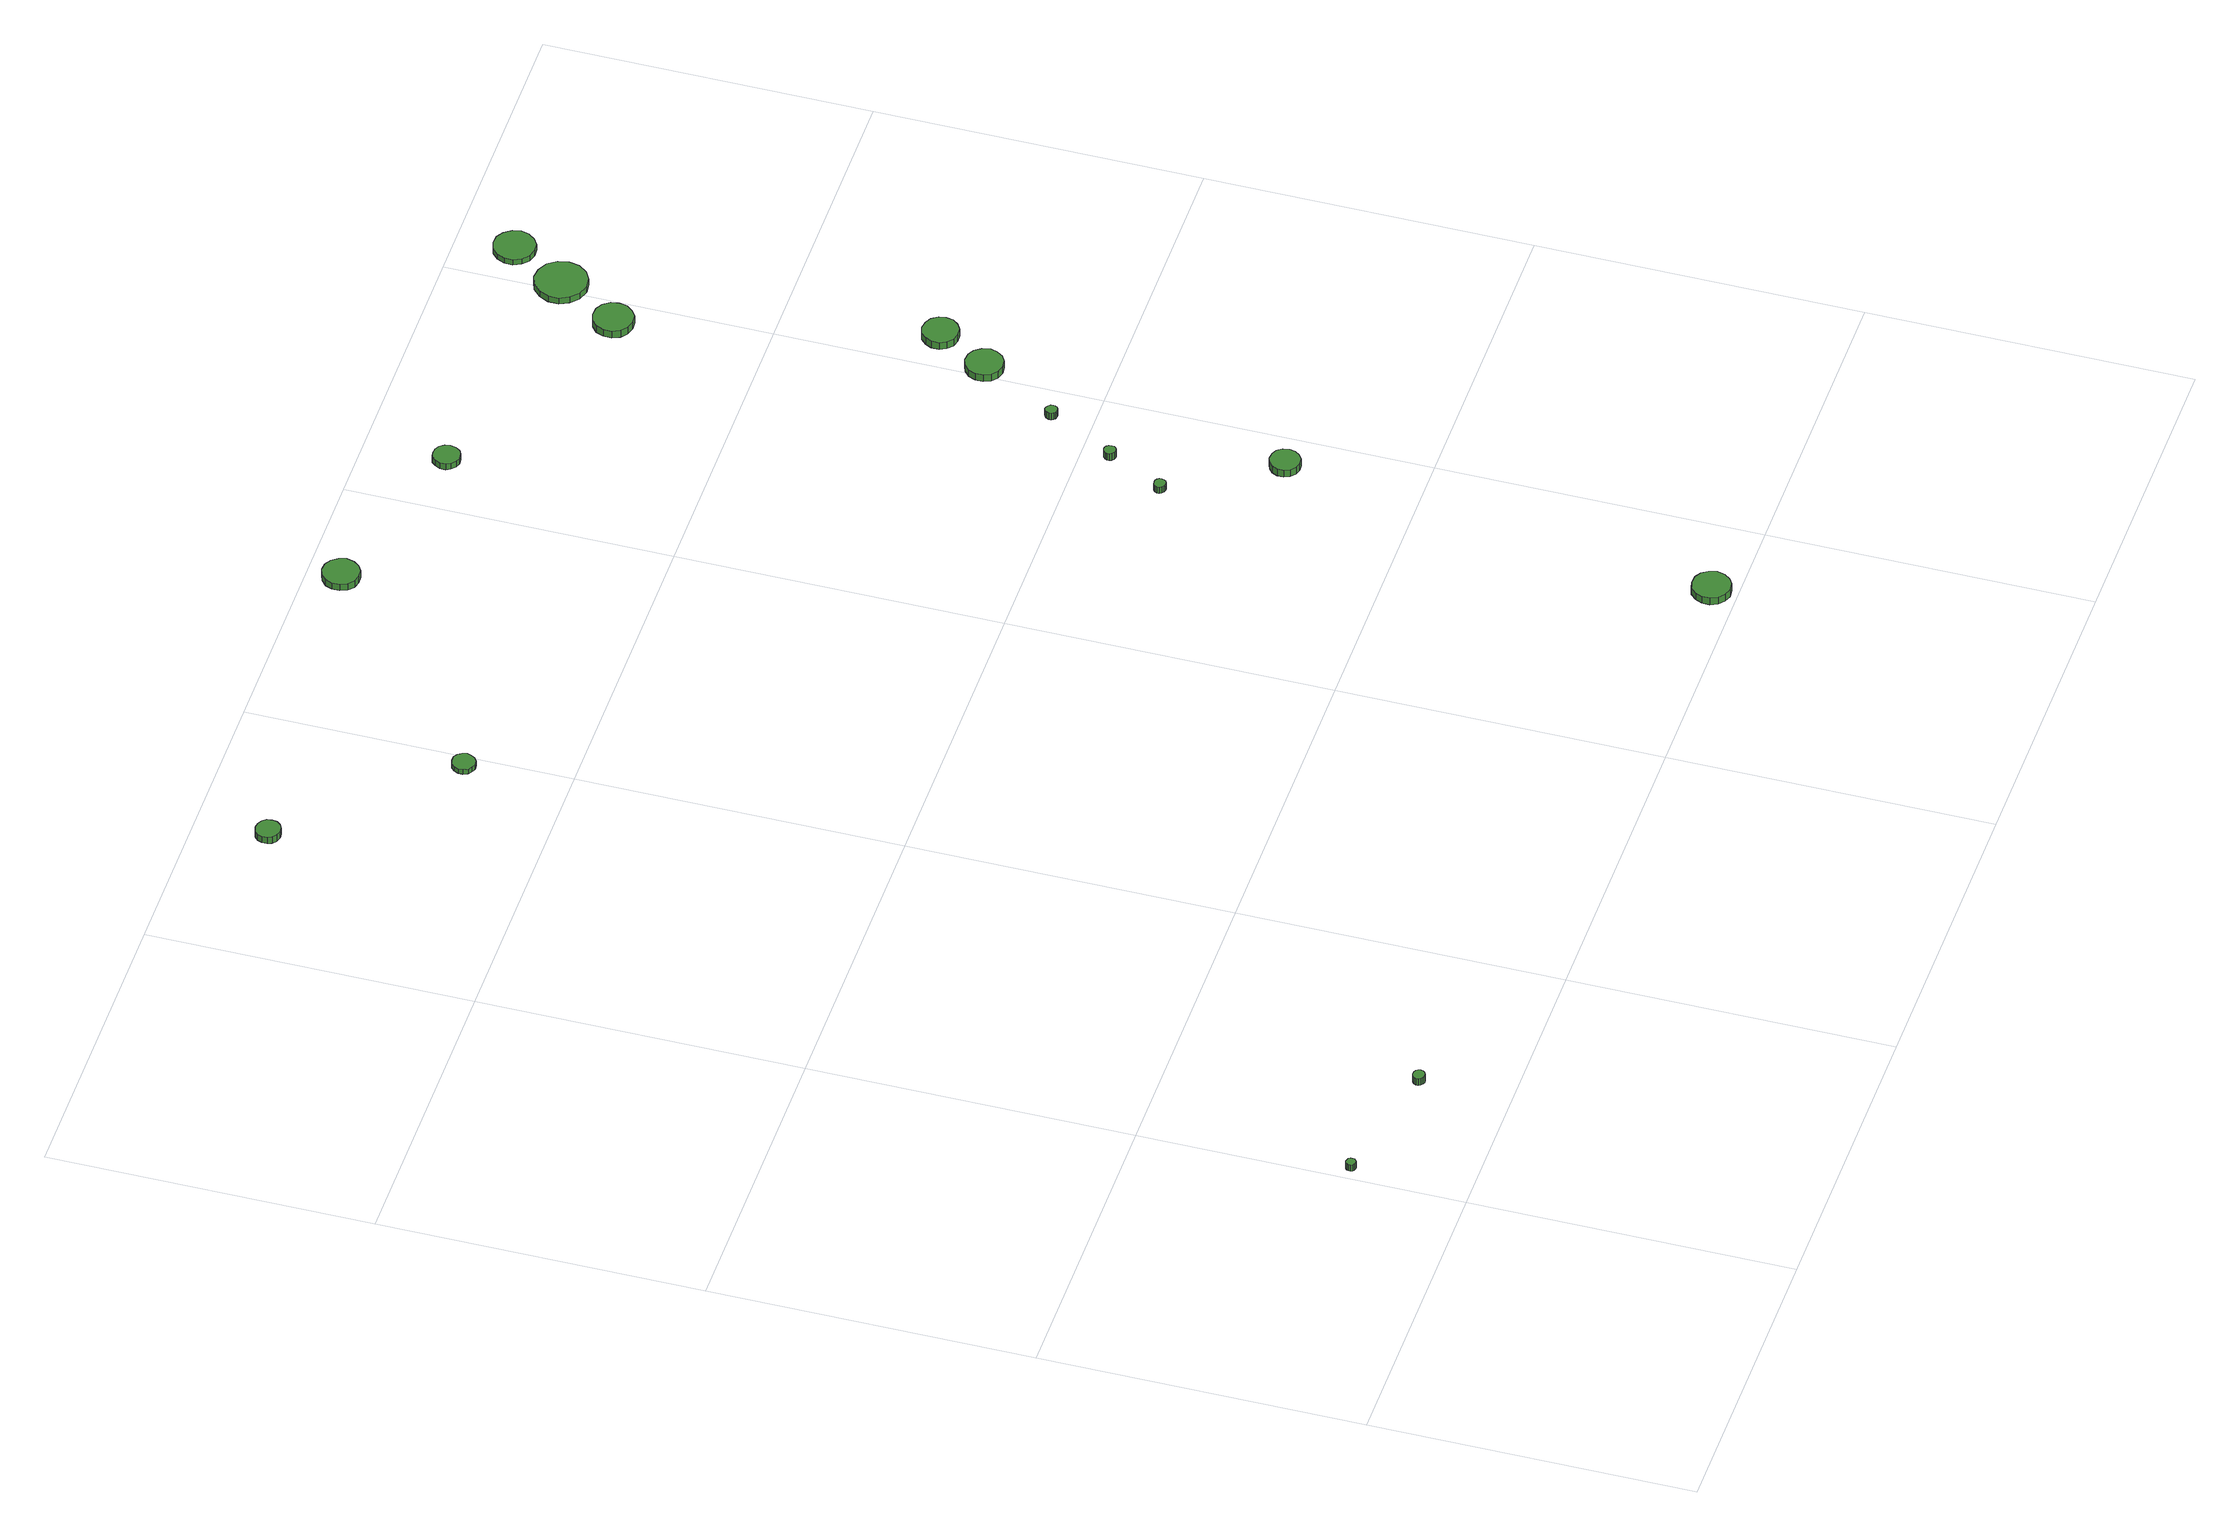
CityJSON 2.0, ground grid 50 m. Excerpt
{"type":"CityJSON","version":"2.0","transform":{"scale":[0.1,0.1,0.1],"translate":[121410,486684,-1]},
"CityObjects":{
"tree1":{"type":"SolitaryVegetationObject","attributes":{"function":"something"},"geometry":[{"type":"MultiSurface","lod":"1","boundaries":[[[0,1,2,3,4,5,6,7,8,9,10,11,12,13,14]],[[15,16,17,18,19,20,21,22,23,24,25,26,27,28,29]],[[0,29,28,1]],[[1,28,27,2]],[[2,27,26,3]],[[3,26,25,4]],[[4,25,24,5]],[[5,24,23,6]],[[6,23,22,7]],[[7,22,21,8]],[[8,21,20,9]],[[9,20,19,10]],[[10,19,18,11]],[[11,18,17,12]],[[12,17,16,13]],[[13,16,15,14]],[[14,15,29,0]]]}]},
"tree2":{"type":"SolitaryVegetationObject","attributes":{"function":"something"},"geometry":[{"type":"MultiSurface","lod":"1","boundaries":[[[30,31,32,33,34,35,36,37,38,39,40,41,42,43,44]],[[45,46,47,48,49,50,51,52,53,54,55,56,57,58,59]],[[30,59,58,31]],[[31,58,57,32]],[[32,57,56,33]],[[33,56,55,34]],[[34,55,54,35]],[[35,54,53,36]],[[36,53,52,37]],[[37,52,51,38]],[[38,51,50,39]],[[39,50,49,40]],[[40,49,48,41]],[[41,48,47,42]],[[42,47,46,43]],[[43,46,45,44]],[[44,45,59,30]]]}]},
"tree3":{"type":"SolitaryVegetationObject","attributes":{"function":"something"},"geometry":[{"type":"MultiSurface","lod":"1","boundaries":[[[60,61,62,63,64,65,66,67,68,69,70,71,72,73,74]],[[75,76,77,78,79,80,81,82,83,84,85,86,87,88,89]],[[60,89,88,61]],[[61,88,87,62]],[[62,87,86,63]],[[63,86,85,64]],[[64,85,84,65]],[[65,84,83,66]],[[66,83,82,67]],[[67,82,81,68]],[[68,81,80,69]],[[69,80,79,70]],[[70,79,78,71]],[[71,78,77,72]],[[72,77,76,73]],[[73,76,75,74]],[[74,75,89,60]]]}]},
"tree4":{"type":"SolitaryVegetationObject","attributes":{"function":"something"},"geometry":[{"type":"MultiSurface","lod":"1","boundaries":[[[90,91,92,93,94,95,96,97,98,99,100,101,102,103,104]],[[105,106,107,108,109,110,111,112,113,114,115,116,117,118,119]],[[90,119,118,91]],[[91,118,117,92]],[[92,117,116,93]],[[93,116,115,94]],[[94,115,114,95]],[[95,114,113,96]],[[96,113,112,97]],[[97,112,111,98]],[[98,111,110,99]],[[99,110,109,100]],[[100,109,108,101]],[[101,108,107,102]],[[102,107,106,103]],[[103,106,105,104]],[[104,105,119,90]]]}]},
"tree5":{"type":"SolitaryVegetationObject","attributes":{"function":"something"},"geometry":[{"type":"MultiSurface","lod":"1","boundaries":[[[120,121,122,123,124,125,126,127,128,129,130,131,132,133,134]],[[135,136,137,138,139,140,141,142,143,144,145,146,147,148,149]],[[120,149,148,121]],[[121,148,147,122]],[[122,147,146,123]],[[123,146,145,124]],[[124,145,144,125]],[[125,144,143,126]],[[126,143,142,127]],[[127,142,141,128]],[[128,141,140,129]],[[129,140,139,130]],[[130,139,138,131]],[[131,138,137,132]],[[132,137,136,133]],[[133,136,135,134]],[[134,135,149,120]]]}]},
"tree6":{"type":"SolitaryVegetationObject","attributes":{"function":"something"},"geometry":[{"type":"MultiSurface","lod":"1","boundaries":[[[150,151,152,153,154,155,156,157,158,159,160,161,162,163,164]],[[165,166,167,168,169,170,171,172,173,174,175,176,177,178,179]],[[150,179,178,151]],[[151,178,177,152]],[[152,177,176,153]],[[153,176,175,154]],[[154,175,174,155]],[[155,174,173,156]],[[156,173,172,157]],[[157,172,171,158]],[[158,171,170,159]],[[159,170,169,160]],[[160,169,168,161]],[[161,168,167,162]],[[162,167,166,163]],[[163,166,165,164]],[[164,165,179,150]]]}]},
"tree7":{"type":"SolitaryVegetationObject","attributes":{"function":"something"},"geometry":[{"type":"MultiSurface","lod":"1","boundaries":[[[180,181,182,183,184,185,186,187,188,189,190,191,192,193,194]],[[195,196,197,198,199,200,201,202,203,204,205,206,207,208,209]],[[180,209,208,181]],[[181,208,207,182]],[[182,207,206,183]],[[183,206,205,184]],[[184,205,204,185]],[[185,204,203,186]],[[186,203,202,187]],[[187,202,201,188]],[[188,201,200,189]],[[189,200,199,190]],[[190,199,198,191]],[[191,198,197,192]],[[192,197,196,193]],[[193,196,195,194]],[[194,195,209,180]]]}]},
"tree8":{"type":"SolitaryVegetationObject","attributes":{"function":"something"},"geometry":[{"type":"MultiSurface","lod":"1","boundaries":[[[210,211,212,213,214,215,216,217,218,219,220,221,222,223,224]],[[225,226,227,228,229,230,231,232,233,234,235,236,237,238,239]],[[210,239,238,211]],[[211,238,237,212]],[[212,237,236,213]],[[213,236,235,214]],[[214,235,234,215]],[[215,234,233,216]],[[216,233,232,217]],[[217,232,231,218]],[[218,231,230,219]],[[219,230,229,220]],[[220,229,228,221]],[[221,228,227,222]],[[222,227,226,223]],[[223,226,225,224]],[[224,225,239,210]]]}]},
"tree9":{"type":"SolitaryVegetationObject","attributes":{"function":"something"},"geometry":[{"type":"MultiSurface","lod":"1","boundaries":[[[240,241,242,243,244,245,246,247,248,249,250,251,252,253,254]],[[255,256,257,258,259,260,261,262,263,264,265,266,267,268,269]],[[240,269,268,241]],[[241,268,267,242]],[[242,267,266,243]],[[243,266,265,244]],[[244,265,264,245]],[[245,264,263,246]],[[246,263,262,247]],[[247,262,261,248]],[[248,261,260,249]],[[249,260,259,250]],[[250,259,258,251]],[[251,258,257,252]],[[252,257,256,253]],[[253,256,255,254]],[[254,255,269,240]]]}]},
"tree10":{"type":"SolitaryVegetationObject","attributes":{"function":"something"},"geometry":[{"type":"MultiSurface","lod":"1","boundaries":[[[270,271,272,273,274,275,276,277,278,279,280,281,282,283,284]],[[285,286,287,288,289,290,291,292,293,294,295,296,297,298,299]],[[270,299,298,271]],[[271,298,297,272]],[[272,297,296,273]],[[273,296,295,274]],[[274,295,294,275]],[[275,294,293,276]],[[276,293,292,277]],[[277,292,291,278]],[[278,291,290,279]],[[279,290,289,280]],[[280,289,288,281]],[[281,288,287,282]],[[282,287,286,283]],[[283,286,285,284]],[[284,285,299,270]]]}]},
"tree11":{"type":"SolitaryVegetationObject","attributes":{"function":"something"},"geometry":[{"type":"MultiSurface","lod":"1","boundaries":[[[300,301,302,303,304,305,306,307,308,309,310,311,312,313,314]],[[315,316,317,318,319,320,321,322,323,324,325,326,327,328,329]],[[300,329,328,301]],[[301,328,327,302]],[[302,327,326,303]],[[303,326,325,304]],[[304,325,324,305]],[[305,324,323,306]],[[306,323,322,307]],[[307,322,321,308]],[[308,321,320,309]],[[309,320,319,310]],[[310,319,318,311]],[[311,318,317,312]],[[312,317,316,313]],[[313,316,315,314]],[[314,315,329,300]]]}]},
"tree12":{"type":"SolitaryVegetationObject","attributes":{"function":"something"},"geometry":[{"type":"MultiSurface","lod":"1","boundaries":[[[330,331,332,333,334,335,336,337,338,339,340,341,342,343,344]],[[345,346,347,348,349,350,351,352,353,354,355,356,357,358,359]],[[330,359,358,331]],[[331,358,357,332]],[[332,357,356,333]],[[333,356,355,334]],[[334,355,354,335]],[[335,354,353,336]],[[336,353,352,337]],[[337,352,351,338]],[[338,351,350,339]],[[339,350,349,340]],[[340,349,348,341]],[[341,348,347,342]],[[342,347,346,343]],[[343,346,345,344]],[[344,345,359,330]]]}]},
"tree13":{"type":"SolitaryVegetationObject","attributes":{"function":"something"},"geometry":[{"type":"MultiSurface","lod":"1","boundaries":[[[360,361,362,363,364,365,366,367,368,369,370,371,372,373,374]],[[375,376,377,378,379,380,381,382,383,384,385,386,387,388,389]],[[360,389,388,361]],[[361,388,387,362]],[[362,387,386,363]],[[363,386,385,364]],[[364,385,384,365]],[[365,384,383,366]],[[366,383,382,367]],[[367,382,381,368]],[[368,381,380,369]],[[369,380,379,370]],[[370,379,378,371]],[[371,378,377,372]],[[372,377,376,373]],[[373,376,375,374]],[[374,375,389,360]]]}]},
"tree14":{"type":"SolitaryVegetationObject","attributes":{"function":"something"},"geometry":[{"type":"MultiSurface","lod":"1","boundaries":[[[390,391,392,393,394,395,396,397,398,399,400,401,402,403,404]],[[405,406,407,408,409,410,411,412,413,414,415,416,417,418,419]],[[390,419,418,391]],[[391,418,417,392]],[[392,417,416,393]],[[393,416,415,394]],[[394,415,414,395]],[[395,414,413,396]],[[396,413,412,397]],[[397,412,411,398]],[[398,411,410,399]],[[399,410,409,400]],[[400,409,408,401]],[[401,408,407,402]],[[402,407,406,403]],[[403,406,405,404]],[[404,405,419,390]]]}]},
"tree15":{"type":"SolitaryVegetationObject","attributes":{"function":"something"},"geometry":[{"type":"MultiSurface","lod":"1","boundaries":[[[420,421,422,423,424,425,426,427,428,429,430,431,432,433,434]],[[435,436,437,438,439,440,441,442,443,444,445,446,447,448,449]],[[420,449,448,421]],[[421,448,447,422]],[[422,447,446,423]],[[423,446,445,424]],[[424,445,444,425]],[[425,444,443,426]],[[426,443,442,427]],[[427,442,441,428]],[[428,441,440,429]],[[429,440,439,430]],[[430,439,438,431]],[[431,438,437,432]],[[432,437,436,433]],[[433,436,435,434]],[[434,435,449,420]]]}]},
"tree16":{"type":"SolitaryVegetationObject","attributes":{"function":"something"},"geometry":[{"type":"MultiSurface","lod":"1","boundaries":[[[450,451,452,453,454,455,456,457,458,459,460,461,462,463,464]],[[465,466,467,468,469,470,471,472,473,474,475,476,477,478,479]],[[450,479,478,451]],[[451,478,477,452]],[[452,477,476,453]],[[453,476,475,454]],[[454,475,474,455]],[[455,474,473,456]],[[456,473,472,457]],[[457,472,471,458]],[[458,471,470,459]],[[459,470,469,460]],[[460,469,468,461]],[[461,468,467,462]],[[462,467,466,463]],[[463,466,465,464]],[[464,465,479,450]]]}]}
},
"vertices":[
[19,178,31],[19,181,31],[17,184,31],[14,185,31],[11,186,31],[8,185,31],[6,183,31],[5,180,31],[5,177,31],[6,174,31],[8,172,31],[11,171,31],[14,171,31],[17,173,31],[19,175,31],[19,175,19],[17,173,19],[14,171,19],[11,171,19],[8,172,19],[6,174,19],[5,177,19],[5,180,19],[6,183,19],[8,185,19],[11,186,19],[14,185,19],[17,184,19],[19,181,19],[19,178,19],
[236,140,25],[235,144,25],[233,147,25],[229,149,25],[225,149,25],[222,148,25],[219,146,25],[217,142,25],[217,138,25],[219,135,25],[222,132,25],[225,131,25],[229,131,25],[233,133,25],[235,136,25],[235,136,12],[233,133,12],[229,131,12],[225,131,12],[222,132,12],[219,135,12],[217,138,12],[217,142,12],[219,146,12],[222,148,12],[225,149,12],[229,149,12],[233,147,12],[235,144,12],[236,140,12],
[273,1889,23],[272,1897,23],[267,1903,23],[260,1907,23],[252,1908,23],[244,1906,23],[238,1900,23],[235,1893,23],[235,1885,23],[238,1878,23],[244,1873,23],[252,1870,23],[260,1871,23],[267,1875,23],[272,1881,23],[272,1881,11],[267,1875,11],[260,1871,11],[252,1870,11],[244,1873,11],[238,1878,11],[235,1885,11],[235,1893,11],[238,1900,11],[244,1906,11],[252,1908,11],[260,1907,11],[267,1903,11],[272,1897,11],[273,1889,11],
[499,1662,16],[497,1669,16],[493,1675,16],[487,1679,16],[479,1679,16],[472,1677,16],[467,1672,16],[464,1665,16],[464,1658,16],[467,1651,16],[472,1647,16],[479,1644,16],[487,1645,16],[493,1649,16],[497,1655,16],[497,1655,7],[493,1649,7],[487,1645,7],[479,1644,7],[472,1647,7],[467,1651,7],[464,1658,7],[464,1665,7],[467,1672,7],[472,1677,7],[479,1679,7],[487,1679,7],[493,1675,7],[497,1669,7],[499,1662,7],
[1390,39,22],[1387,51,22],[1380,61,22],[1370,67,22],[1357,68,22],[1346,65,22],[1337,56,22],[1332,45,22],[1332,33,22],[1337,22,22],[1346,14,22],[1357,10,22],[1370,11,22],[1380,17,22],[1387,27,22],[1387,27,9],[1380,17,9],[1370,11,9],[1357,10,9],[1346,14,9],[1337,22,9],[1332,33,9],[1332,45,9],[1337,56,9],[1346,65,9],[1357,68,9],[1370,67,9],[1380,61,9],[1387,51,9],[1390,39,9],
[847,1949,19],[844,1960,19],[837,1970,19],[827,1976,19],[815,1977,19],[804,1973,19],[795,1965,19],[791,1955,19],[791,1943,19],[795,1932,19],[804,1924,19],[815,1921,19],[827,1922,19],[837,1928,19],[844,1937,19],[844,1937,7],[837,1928,7],[827,1922,7],[815,1921,7],[804,1924,7],[795,1932,7],[791,1943,7],[791,1955,7],[795,1965,7],[804,1973,7],[815,1977,7],[827,1976,7],[837,1970,7],[844,1960,7],[847,1949,7],
[1349,867,22],[1348,871,22],[1346,874,22],[1342,876,22],[1339,876,22],[1335,875,22],[1332,873,22],[1330,869,22],[1330,865,22],[1332,862,22],[1335,859,22],[1339,858,22],[1342,858,22],[1346,860,22],[1348,863,22],[1348,863,10],[1346,860,10],[1342,858,10],[1339,858,10],[1335,859,10],[1332,862,10],[1330,865,10],[1330,869,10],[1332,873,10],[1335,875,10],[1339,876,10],[1342,876,10],[1346,874,10],[1348,871,10],[1349,867,10],
[1460,707,25],[1458,717,25],[1452,725,25],[1444,729,25],[1434,730,25],[1425,727,25],[1418,721,25],[1414,712,25],[1414,702,25],[1418,694,25],[1425,687,25],[1434,684,25],[1444,685,25],[1452,690,25],[1458,698,25],[1458,698,12],[1452,690,12],[1444,685,12],[1434,684,12],[1425,687,12],[1418,694,12],[1414,702,12],[1414,712,12],[1418,721,12],[1425,727,12],[1434,730,12],[1444,729,12],[1452,725,12],[1458,717,12],[1460,707,12],
[1125,1876,18],[1123,1884,18],[1118,1891,18],[1111,1895,18],[1102,1896,18],[1094,1894,18],[1088,1888,18],[1084,1880,18],[1084,1871,18],[1088,1864,18],[1094,1858,18],[1102,1855,18],[1111,1856,18],[1118,1860,18],[1123,1867,18],[1123,1867,7],[1118,1860,7],[1111,1856,7],[1102,1855,7],[1094,1858,7],[1088,1864,7],[1084,1871,7],[1084,1880,7],[1088,1888,7],[1094,1894,7],[1102,1896,7],[1111,1895,7],[1118,1891,7],[1123,1884,7],[1125,1876,7],
[1398,958,20],[1398,962,20],[1395,965,20],[1392,967,20],[1388,967,20],[1385,966,20],[1382,963,20],[1380,960,20],[1380,956,20],[1382,953,20],[1385,950,20],[1388,949,20],[1392,949,20],[1395,951,20],[1398,954,20],[1398,954,7],[1395,951,7],[1392,949,7],[1388,949,7],[1385,950,7],[1382,953,7],[1380,956,7],[1380,960,7],[1382,963,7],[1385,966,7],[1388,967,7],[1392,967,7],[1395,965,7],[1398,962,7],[1398,958,7],
[1458,1064,19],[1458,1068,19],[1455,1071,19],[1452,1073,19],[1448,1074,19],[1444,1072,19],[1442,1070,19],[1440,1066,19],[1440,1062,19],[1442,1059,19],[1444,1056,19],[1448,1055,19],[1452,1056,19],[1455,1057,19],[1458,1061,19],[1458,1061,7],[1455,1057,7],[1452,1056,7],[1448,1055,7],[1444,1056,7],[1442,1059,7],[1440,1062,7],[1440,1066,7],[1442,1070,7],[1444,1072,7],[1448,1074,7],[1452,1073,7],[1455,1071,7],[1458,1068,7],[1458,1064,7],
[1547,1186,20],[1544,1198,20],[1537,1208,20],[1527,1214,20],[1515,1215,20],[1504,1211,20],[1495,1203,20],[1490,1192,20],[1490,1180,20],[1495,1169,20],[1504,1161,20],[1515,1158,20],[1527,1159,20],[1537,1165,20],[1544,1175,20],[1544,1175,7],[1537,1165,7],[1527,1159,7],[1515,1158,7],[1504,1161,7],[1495,1169,7],[1490,1180,7],[1490,1192,7],[1495,1203,7],[1504,1211,7],[1515,1215,7],[1527,1214,7],[1537,1208,7],[1544,1198,7],[1547,1186,7],
[1590,1266,23],[1588,1277,23],[1581,1287,23],[1571,1292,23],[1559,1294,23],[1548,1290,23],[1540,1282,23],[1535,1272,23],[1535,1260,23],[1540,1250,23],[1548,1242,23],[1559,1239,23],[1571,1240,23],[1581,1246,23],[1588,1255,23],[1588,1255,10],[1581,1246,10],[1571,1240,10],[1559,1239,10],[1548,1242,10],[1540,1250,10],[1535,1260,10],[1535,1272,10],[1540,1282,10],[1548,1290,10],[1559,1294,10],[1571,1292,10],[1581,1287,10],[1588,1277,10],[1590,1266,10],
[1485,1729,21],[1483,1741,21],[1475,1752,21],[1464,1758,21],[1451,1759,21],[1439,1755,21],[1429,1747,21],[1424,1735,21],[1424,1722,21],[1429,1710,21],[1439,1702,21],[1451,1698,21],[1464,1699,21],[1475,1706,21],[1483,1716,21],[1483,1716,8],[1475,1706,8],[1464,1699,8],[1451,1698,8],[1439,1702,8],[1429,1710,8],[1424,1722,8],[1424,1735,8],[1429,1747,8],[1439,1755,8],[1451,1759,8],[1464,1758,8],[1475,1752,8],[1483,1741,8],[1485,1729,8],
[1552,1825,18],[1549,1841,18],[1539,1855,18],[1524,1863,18],[1508,1865,18],[1492,1860,18],[1480,1848,18],[1473,1833,18],[1473,1817,18],[1480,1802,18],[1492,1791,18],[1508,1785,18],[1524,1787,18],[1539,1795,18],[1549,1809,18],[1549,1809,7],[1539,1795,7],[1524,1787,7],[1508,1785,7],[1492,1791,7],[1480,1802,7],[1473,1817,7],[1473,1833,7],[1480,1848,7],[1492,1860,7],[1508,1865,7],[1524,1863,7],[1539,1855,7],[1549,1841,7],[1552,1825,7],
[1597,1911,17],[1594,1924,17],[1586,1935,17],[1575,1942,17],[1562,1943,17],[1549,1939,17],[1540,1930,17],[1534,1918,17],[1534,1905,17],[1540,1893,17],[1549,1884,17],[1562,1880,17],[1575,1881,17],[1586,1888,17],[1594,1899,17],[1594,1899,7],[1586,1888,7],[1575,1881,7],[1562,1880,7],[1549,1884,7],[1540,1893,7],[1534,1905,7],[1534,1918,7],[1540,1930,7],[1549,1939,7],[1562,1943,7],[1575,1942,7],[1586,1935,7],[1594,1924,7],[1597,1911,7]
]}
